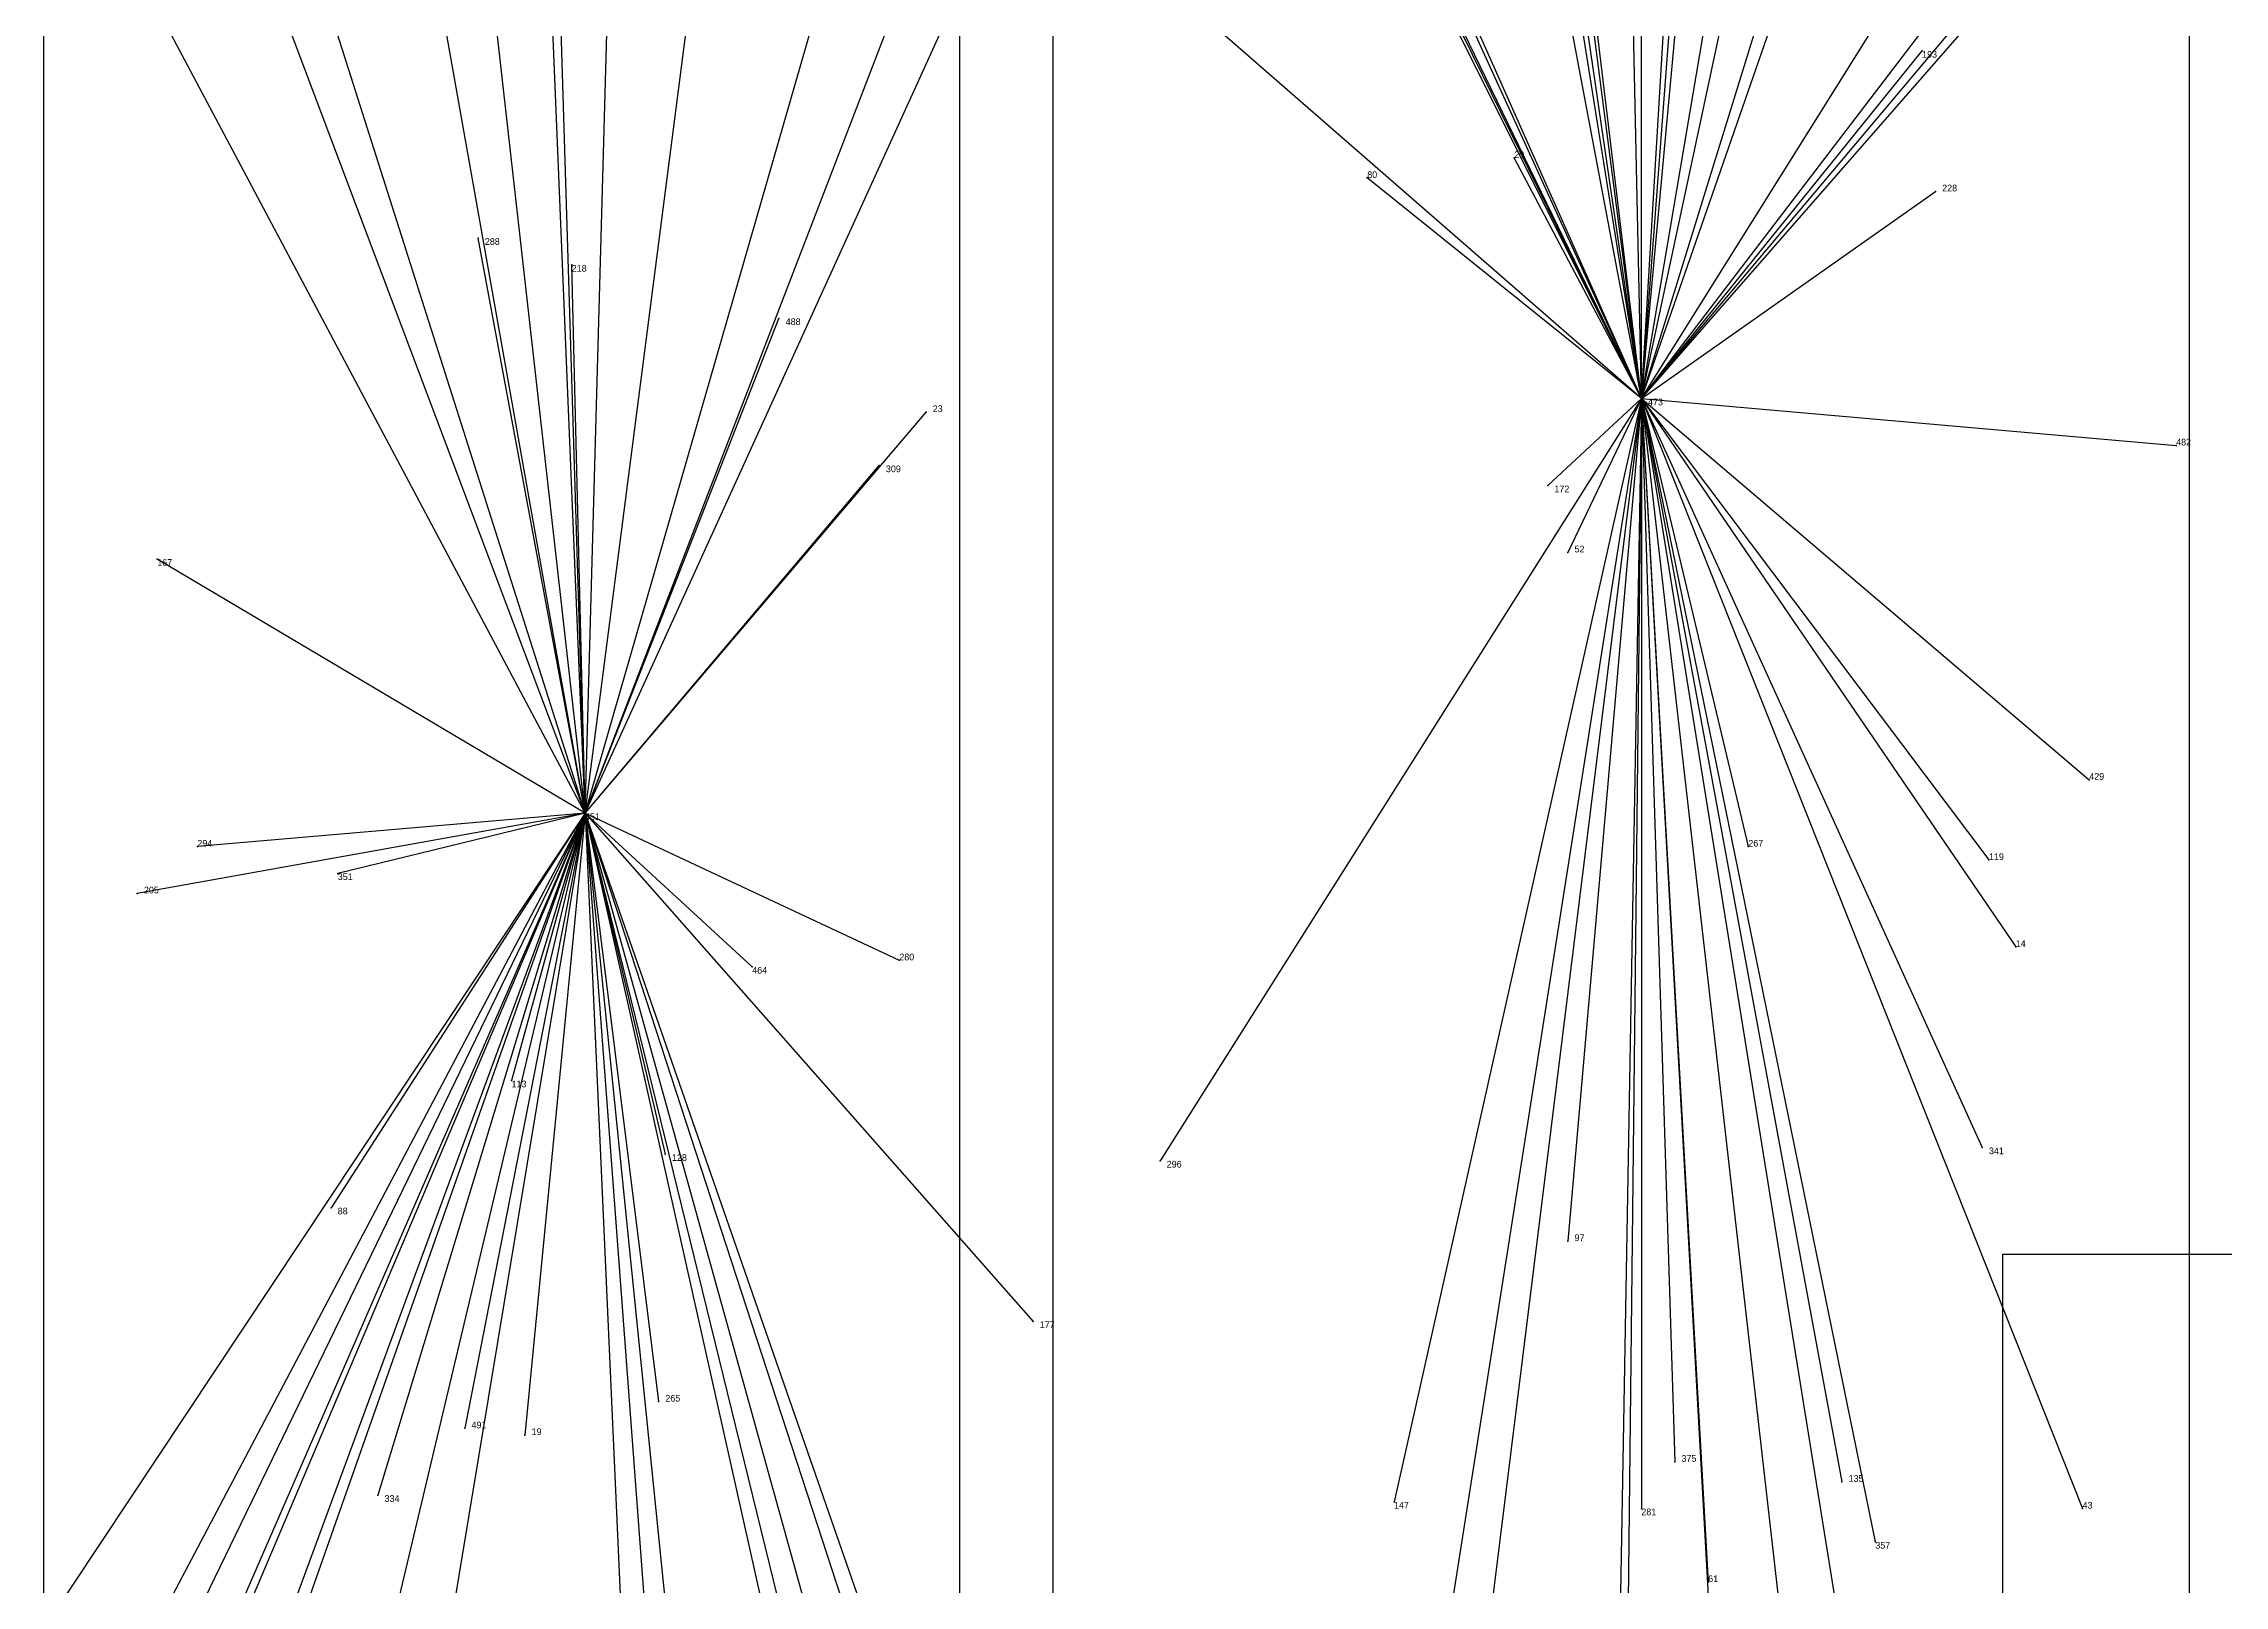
# Model space of a CAD drawing. Extents: x 0 to 1, y 0 to 1.
# Drawn here: x 0.304 to 0.6302, y 0.5875 to 0.8181 of the extents above; entities that cross this region are included whole.
import ezdxf

# ---------------------------------------------------------------- set-up
doc = ezdxf.new("R2010")
doc.units = 0
for name, color, linetype in [('Clients', 3, 'CONTINUOUS'), ('Facilities', 3, 'CONTINUOUS'), ('Facilities_lines', 3, 'CONTINUOUS'), ('Min_max_boxes', 1, 'CONTINUOUS'), ('Normals', 1, 'CONTINUOUS'), ('Source_points', 5, 'CONTINUOUS'), ('Text', 3, 'CONTINUOUS')]:
    doc.layers.add(name, color=color, linetype=linetype)

msp = doc.modelspace()

# ---------------------------------------------------------------- linework, layer by layer
at = {"layer": 'Clients', "color": 5}
for p in [(0.585, 0.817), (0.524, 0.801), (0.502, 0.798), (0.587, 0.796), (0.369, 0.789), (0.383, 0.785), (0.414, 0.777), (0.436, 0.763), (0.623, 0.758), (0.429, 0.755), (0.529, 0.752), (0.321, 0.741), (0.532, 0.742), (0.61, 0.708), (0.327, 0.698), (0.559, 0.698), (0.595, 0.696), (0.348, 0.694), (0.318, 0.691), (0.599, 0.683), (0.41, 0.68), (0.432, 0.681), (0.374, 0.663), (0.594, 0.653), (0.397, 0.652), (0.471, 0.651), (0.347, 0.644), (0.532, 0.639), (0.452, 0.627), (0.396, 0.615), (0.367, 0.611), (0.376, 0.61), (0.548, 0.606), (0.354, 0.601), (0.573, 0.603), (0.506, 0.6), (0.543, 0.599), (0.609, 0.599), (0.578, 0.594), (0.553, 0.588)]:
    msp.add_point(p, dxfattribs=at)
at = {"layer": 'Facilities', "color": 3}
for p in [(0.543, 0.765), (0.385, 0.703)]:
    msp.add_point(p, dxfattribs=at)
at = {"layer": 'Facilities_lines', "color": 3}
for p, q in [((0.385, 0.703), (0.393, 0.992)), ((0.543, 0.765), (0.441, 0.989)), ((0.543, 0.765), (0.448, 0.979)), ((0.543, 0.765), (0.559, 0.976)), ((0.543, 0.765), (0.518, 0.973)), ((0.543, 0.765), (0.504, 0.972)), ((0.385, 0.703), (0.377, 0.964)), ((0.543, 0.765), (0.576, 0.959)), ((0.543, 0.765), (0.58, 0.938)), ((0.543, 0.765), (0.543, 0.938)), ((0.543, 0.765), (0.463, 0.928)), ((0.385, 0.703), (0.347, 0.917)), ((0.543, 0.765), (0.552, 0.914)), ((0.543, 0.765), (0.523, 0.902)), ((0.385, 0.703), (0.377, 0.898)), ((0.385, 0.703), (0.324, 0.895)), ((0.543, 0.765), (0.479, 0.897)), ((0.543, 0.765), (0.625, 0.896)), ((0.543, 0.765), (0.525, 0.878)), ((0.543, 0.765), (0.583, 0.88)), ((0.543, 0.765), (0.624, 0.871)), ((0.543, 0.765), (0.552, 0.862)), ((0.543, 0.765), (0.541, 0.858)), ((0.543, 0.765), (0.498, 0.855)), ((0.385, 0.703), (0.404, 0.85)), ((0.543, 0.765), (0.569, 0.849)), ((0.385, 0.703), (0.451, 0.848)), ((0.385, 0.703), (0.333, 0.841)), ((0.543, 0.765), (0.457, 0.84)), ((0.385, 0.703), (0.437, 0.838)), ((0.385, 0.703), (0.318, 0.829)), ((0.385, 0.703), (0.371, 0.827)), ((0.543, 0.765), (0.535, 0.827)), ((0.385, 0.703), (0.419, 0.821)), ((0.543, 0.765), (0.591, 0.822)), ((0.543, 0.765), (0.592, 0.821)), ((0.543, 0.765), (0.585, 0.817)), ((0.543, 0.765), (0.524, 0.801)), ((0.543, 0.765), (0.502, 0.798)), ((0.543, 0.765), (0.587, 0.796)), ((0.385, 0.703), (0.369, 0.789)), ((0.385, 0.703), (0.383, 0.785)), ((0.385, 0.703), (0.414, 0.777)), ((0.543, 0.765), (0.471, 0.651)), ((0.543, 0.765), (0.496, 0.466)), ((0.543, 0.765), (0.506, 0.6)), ((0.543, 0.765), (0.511, 0.507)), ((0.543, 0.765), (0.529, 0.752)), ((0.543, 0.765), (0.532, 0.742)), ((0.543, 0.765), (0.532, 0.639)), ((0.543, 0.765), (0.537, 0.421)), ((0.543, 0.765), (0.539, 0.402)), ((0.543, 0.765), (0.599, 0.683)), ((0.543, 0.765), (0.553, 0.588)), ((0.543, 0.765), (0.609, 0.599)), ((0.543, 0.765), (0.595, 0.696)), ((0.543, 0.765), (0.582, 0.523)), ((0.543, 0.765), (0.573, 0.603)), ((0.543, 0.765), (0.571, 0.52)), ((0.543, 0.765), (0.543, 0.599)), ((0.543, 0.765), (0.594, 0.653)), ((0.543, 0.765), (0.578, 0.594)), ((0.543, 0.765), (0.548, 0.606)), ((0.543, 0.765), (0.61, 0.708)), ((0.543, 0.765), (0.559, 0.698)), ((0.543, 0.765), (0.553, 0.586)), ((0.543, 0.765), (0.623, 0.758)), ((0.385, 0.703), (0.436, 0.763)), ((0.385, 0.703), (0.429, 0.755)), ((0.385, 0.703), (0.321, 0.741)), ((0.385, 0.703), (0.304, 0.581)), ((0.385, 0.703), (0.309, 0.559)), ((0.385, 0.703), (0.311, 0.533)), ((0.385, 0.703), (0.318, 0.691)), ((0.385, 0.703), (0.322, 0.573)), ((0.385, 0.703), (0.326, 0.543)), ((0.385, 0.703), (0.327, 0.698)), ((0.385, 0.703), (0.329, 0.571)), ((0.385, 0.703), (0.334, 0.558)), ((0.385, 0.703), (0.347, 0.644)), ((0.385, 0.703), (0.348, 0.694)), ((0.385, 0.703), (0.354, 0.601)), ((0.385, 0.703), (0.357, 0.585)), ((0.385, 0.703), (0.357, 0.534)), ((0.385, 0.703), (0.367, 0.611)), ((0.385, 0.703), (0.374, 0.663)), ((0.385, 0.703), (0.376, 0.61)), ((0.385, 0.703), (0.439, 0.483)), ((0.385, 0.703), (0.394, 0.502)), ((0.385, 0.703), (0.402, 0.476)), ((0.385, 0.703), (0.432, 0.559)), ((0.385, 0.703), (0.452, 0.627)), ((0.385, 0.703), (0.432, 0.493)), ((0.385, 0.703), (0.397, 0.652)), ((0.385, 0.703), (0.432, 0.681)), ((0.385, 0.703), (0.404, 0.516)), ((0.385, 0.703), (0.455, 0.502)), ((0.385, 0.703), (0.437, 0.516)), ((0.385, 0.703), (0.396, 0.615)), ((0.385, 0.703), (0.41, 0.68))]:
    msp.add_line(p, q, dxfattribs=at)
at = {"layer": 'Min_max_boxes', "color": 1}
for p, q in [((0.304, 0.992), (0.304, 0.476)), ((0.304, 0.992), (0.304, 0.476)), ((0.455, 0.476), (0.455, 0.992)), ((0.455, 0.476), (0.455, 0.992)), ((0.441, 0.989), (0.441, 0.402)), ((0.441, 0.989), (0.441, 0.402)), ((0.625, 0.402), (0.625, 0.989)), ((0.625, 0.402), (0.625, 0.989)), ((0.728, 0.637), (0.597, 0.637)), ((0.597, 0.637), (0.597, 0.052)), ((0.728, 0.637), (0.597, 0.637)), ((0.597, 0.637), (0.597, 0.052)), ((0.597, 0.637), (0.597, 0.637))]:
    msp.add_line(p, q, dxfattribs=at)
at = {"layer": 'Normals', "color": 1}
for p, q in [((0.585, 0.817), (0.585, 0.817, 0.1)), ((0.524, 0.801), (0.524, 0.801, 0.1)), ((0.502, 0.798), (0.502, 0.798, 0.1)), ((0.587, 0.796), (0.587, 0.796, 0.1)), ((0.369, 0.789), (0.369, 0.789, 0.1)), ((0.383, 0.785), (0.383, 0.785, 0.1)), ((0.414, 0.777), (0.414, 0.777, 0.1)), ((0.543, 0.765), (0.543, 0.765, 0.1)), ((0.436, 0.763), (0.436, 0.763, 0.1)), ((0.623, 0.758), (0.623, 0.758, 0.1)), ((0.429, 0.755), (0.429, 0.755, 0.1)), ((0.529, 0.752), (0.529, 0.752, 0.1)), ((0.321, 0.741), (0.321, 0.741, 0.1)), ((0.532, 0.742), (0.532, 0.742, 0.1)), ((0.61, 0.708), (0.61, 0.708, 0.1)), ((0.385, 0.703), (0.385, 0.703, 0.1)), ((0.327, 0.698), (0.327, 0.698, 0.1)), ((0.559, 0.698), (0.559, 0.698, 0.1)), ((0.595, 0.696), (0.595, 0.696, 0.1)), ((0.348, 0.694), (0.348, 0.694, 0.1)), ((0.318, 0.691), (0.318, 0.691, 0.1)), ((0.599, 0.683), (0.599, 0.683, 0.1)), ((0.41, 0.68), (0.41, 0.68, 0.1)), ((0.432, 0.681), (0.432, 0.681, 0.1)), ((0.374, 0.663), (0.374, 0.663, 0.1)), ((0.594, 0.653), (0.594, 0.653, 0.1)), ((0.397, 0.652), (0.397, 0.652, 0.1)), ((0.471, 0.651), (0.471, 0.651, 0.1)), ((0.347, 0.644), (0.347, 0.644, 0.1)), ((0.532, 0.639), (0.532, 0.639, 0.1)), ((0.452, 0.627), (0.452, 0.627, 0.1)), ((0.396, 0.615), (0.396, 0.615, 0.1)), ((0.367, 0.611), (0.367, 0.611, 0.1)), ((0.376, 0.61), (0.376, 0.61, 0.1)), ((0.548, 0.606), (0.548, 0.606, 0.1)), ((0.354, 0.601), (0.354, 0.601, 0.1)), ((0.573, 0.603), (0.573, 0.603, 0.1)), ((0.506, 0.6), (0.506, 0.6, 0.1)), ((0.543, 0.599), (0.543, 0.599, 0.1)), ((0.609, 0.599), (0.609, 0.599, 0.1)), ((0.578, 0.594), (0.578, 0.594, 0.1)), ((0.553, 0.588), (0.553, 0.588, 0.1))]:
    msp.add_line(p, q, dxfattribs=at)
at = {"layer": 'Source_points', "color": 5}
for p in [(0.585, 0.817), (0.524, 0.801), (0.502, 0.798), (0.587, 0.796), (0.369, 0.789), (0.383, 0.785), (0.414, 0.777), (0.543, 0.765), (0.436, 0.763), (0.623, 0.758), (0.429, 0.755), (0.529, 0.752), (0.321, 0.741), (0.532, 0.742), (0.61, 0.708), (0.385, 0.703), (0.327, 0.698), (0.559, 0.698), (0.595, 0.696), (0.348, 0.694), (0.318, 0.691), (0.599, 0.683), (0.41, 0.68), (0.432, 0.681), (0.374, 0.663), (0.594, 0.653), (0.397, 0.652), (0.471, 0.651), (0.347, 0.644), (0.532, 0.639), (0.452, 0.627), (0.396, 0.615), (0.367, 0.611), (0.376, 0.61), (0.548, 0.606), (0.354, 0.601), (0.573, 0.603), (0.506, 0.6), (0.543, 0.599), (0.609, 0.599), (0.578, 0.594), (0.553, 0.588)]:
    msp.add_point(p, dxfattribs=at)

# ---------------------------------------------------------------- texts
at = {"layer": 'Text', "color": 3}
for s, p in [('193', (0.585, 0.816)), ('20', (0.524, 0.801)), ('80', (0.502, 0.798)), ('228', (0.588, 0.796)), ('288', (0.37, 0.788)), ('218', (0.383, 0.784)), ('488', (0.415, 0.776)), ('23', (0.437, 0.763)), ('473', (0.544, 0.764)), ('482', (0.623, 0.758)), ('309', (0.43, 0.754)), ('172', (0.53, 0.751)), ('167', (0.321, 0.74)), ('52', (0.533, 0.742)), ('429', (0.61, 0.708)), ('451', (0.385, 0.702)), ('294', (0.327, 0.698)), ('267', (0.559, 0.698)), ('119', (0.595, 0.696)), ('205', (0.319, 0.691)), ('351', (0.348, 0.693)), ('280', (0.432, 0.681)), ('14', (0.599, 0.683)), ('464', (0.41, 0.679)), ('113', (0.374, 0.662)), ('341', (0.595, 0.652)), ('128', (0.398, 0.651)), ('296', (0.472, 0.65)), ('88', (0.348, 0.643)), ('97', (0.533, 0.639)), ('177', (0.453, 0.626)), ('265', (0.397, 0.615)), ('491', (0.368, 0.611)), ('19', (0.377, 0.61)), ('375', (0.549, 0.606)), ('135', (0.574, 0.603)), ('334', (0.355, 0.6)), ('147', (0.506, 0.599)), ('281', (0.543, 0.598)), ('43', (0.609, 0.599)), ('357', (0.578, 0.593)), ('61', (0.553, 0.588))]:
    msp.add_text(s, height=0.001, dxfattribs=at).set_placement(p)

doc.saveas('drawing.dxf')
